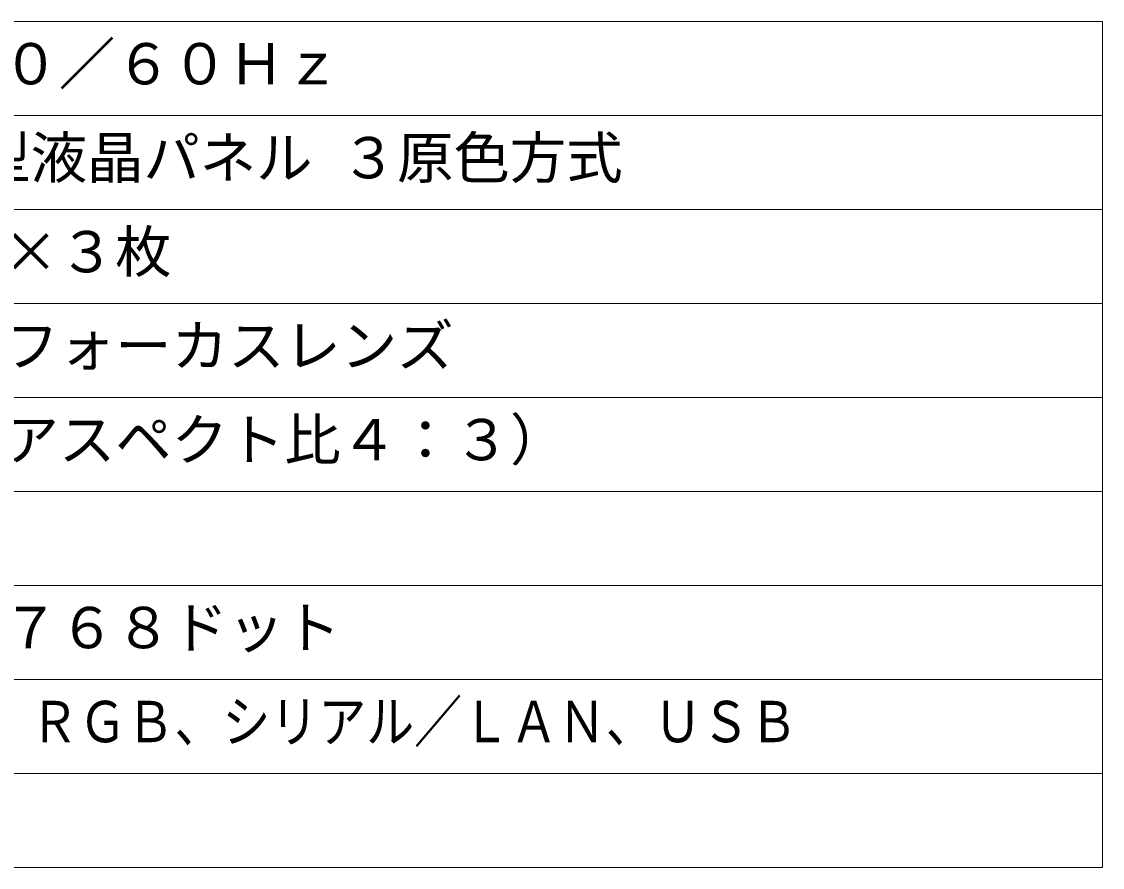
# Model space of a CAD drawing. Units: millimetres, scale not verified. Extents: x -62 to 63, y -57 to 57.
# Drawn here: x 5 to 62.5, y -56.5 to -11.5 of the extents above; entities that cross this region are included whole.
import ezdxf
from ezdxf.enums import TextEntityAlignment as Align

# ---------------------------------------------------------------- set-up
doc = ezdxf.new("R2010")
doc.units = ezdxf.units.MM
doc.header["$LTSCALE"] = 0.125
doc.layers.add('0-1_WAKU', color=1, linetype='Continuous', lineweight=18)
doc.layers.add('0-2_MOJI1', color=7, linetype='Continuous')
doc.styles.add('ＭＳ ゴシック', font='')
doc.styles.get('ＭＳ ゴシック').set_extended_font_data('MS Gothic')

msp = doc.modelspace()

# ---------------------------------------------------------------- linework, layer by layer
at = {"layer": '0-1_WAKU', "color": 4}
for p, q in [((-62.4792, -11.5299), (62.5208, -11.5299)), ((62.5208, -11.5299), (62.5208, -56.5299)), ((62.5208, -56.5299), (-62.4792, -56.5299))]:
    msp.add_line(p, q, dxfattribs=at)
at = {"layer": '0-1_WAKU'}
for p, q in [((-62.4792, -16.5299), (62.5208, -16.5299)), ((-62.4792, -21.5299), (62.5208, -21.5299)), ((-62.4792, -26.5299), (62.5208, -26.5299)), ((-62.4792, -31.5299), (62.5208, -31.5299)), ((-62.4792, -36.5299), (62.5208, -36.5299)), ((-62.4792, -41.5299), (62.5208, -41.5299)), ((-62.4792, -46.5299), (62.5208, -46.5299)), ((-62.4792, -51.5299), (62.5208, -51.5299))]:
    msp.add_line(p, q, dxfattribs=at)

# ---------------------------------------------------------------- texts
at = {"layer": '0-2_MOJI1', "style": 'ＭＳ ゴシック'}
for s, p in [('ＡＣ１００Ｖ\u3000５０／６０Ｈｚ', (-19.9792, -15.5299)), ('０．６３型 透過型液晶パネル ３原色方式', (-19.9792, -20.5299)), ('７８６４３２画素×３枚', (-19.9792, -25.5299)), ('手動ズーム・手動フォーカスレンズ', (-19.9792, -30.5299)), ('３０～３００型（アスペクト比４：３）', (-19.9792, -35.5299)), ('１０２４ドット×７６８ドット', (-19.9792, -45.5299))]:
    msp.add_text(s, height=2.199, dxfattribs=at).set_placement(p, align=Align.BOTTOM_LEFT)
at = {"layer": '0-2_MOJI1', "style": 'ＭＳ ゴシック', "width": 0.85}
msp.add_text('ＨＤＭＩ／Ｓビデオ、ＲＧＢ、シリアル／ＬＡＮ、ＵＳＢ', height=2.199, dxfattribs=at).set_placement((-19.9792, -50.5299), align=Align.BOTTOM_LEFT)

doc.saveas('drawing.dxf')
